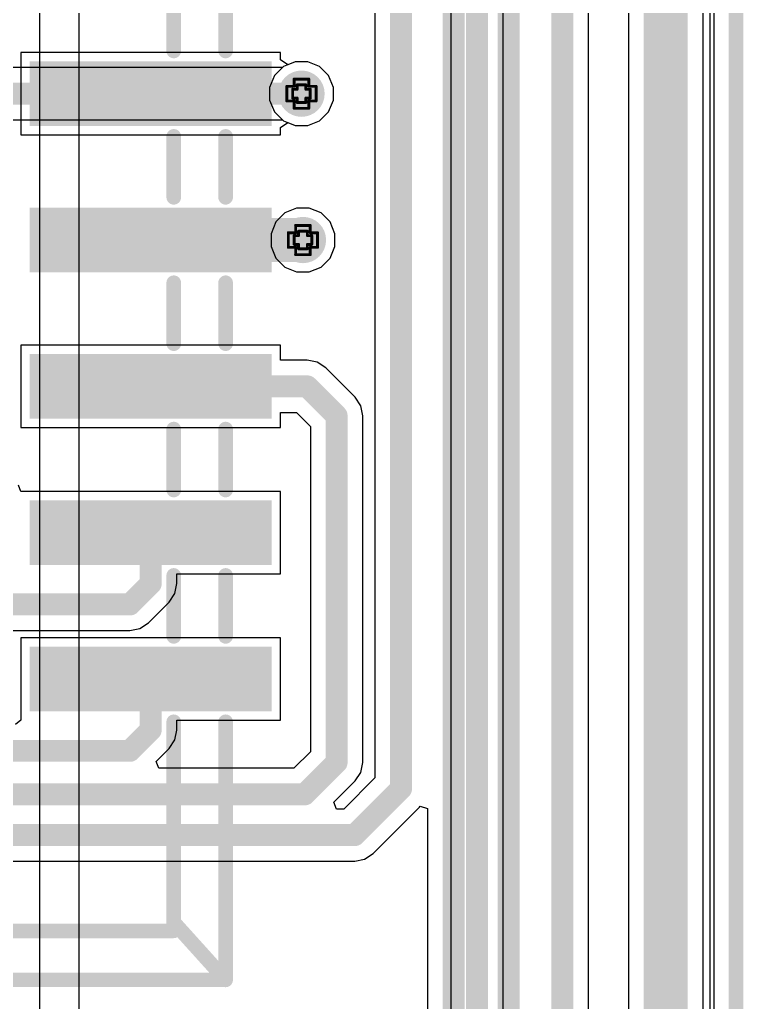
# Model space of a CAD drawing. Header units: inches. Extents: x -7 to 5163, y -3 to 5149.
# Drawn here: x 184.57 to 197.13, y 20.55 to 37.61 of the extents above; entities that cross this region are included whole.
import ezdxf

# ---------------------------------------------------------------- set-up
doc = ezdxf.new("R2010")
doc.units = ezdxf.units.IN
for name, color, linetype in [('Board Outline', 216, 'Continuous'), ('Bottom Layer', 5, 'Continuous'), ('Bottom Solder', 6, 'Continuous'), ('Drill Drawing', 1, 'Continuous'), ('GND', 76, 'Continuous'), ('PWR', 16, 'Continuous'), ('Top Layer', 1, 'Continuous'), ('Top Overlay', 2, 'Continuous'), ('Top Paste', 8, 'Continuous'), ('Top Solder', 216, 'Continuous'), ('Via Holes', 16, 'Continuous')]:
    doc.layers.add(name, color=color, linetype=linetype)

# ---------------------------------------------------------------- blocks, each defined once
blk = doc.blocks.new('BH_00181_60')
at = {"layer": 'Top Layer'}
for points in [[(13.46, 5.25), (14.48, 5.25), (14.48, 1.15), (13.46, 1.15)], [(16, 5.25), (17.02, 5.25), (17.02, 1.15), (16, 1.15)], [(18.54, 5.25), (19.56, 5.25), (19.56, 1.15), (18.54, 1.15)], [(21.08, 5.25), (22.1, 5.25), (22.1, 1.15), (21.08, 1.15)], [(23.62, 5.25), (24.64, 5.25), (24.64, 1.15), (23.62, 1.15)]]:
    blk.add_hatch(color=1, dxfattribs=at).paths.add_polyline_path(points)
at = {"layer": 'Top Paste'}
for points in [[(13.46, 5.25), (14.48, 5.25), (14.48, 1.15), (13.46, 1.15)], [(16, 5.25), (17.02, 5.25), (17.02, 1.15), (16, 1.15)], [(18.54, 5.25), (19.56, 5.25), (19.56, 1.15), (18.54, 1.15)], [(21.08, 5.25), (22.1, 5.25), (22.1, 1.15), (21.08, 1.15)], [(23.62, 5.25), (24.64, 5.25), (24.64, 1.15), (23.62, 1.15)]]:
    blk.add_hatch(color=8, dxfattribs=at).paths.add_polyline_path(points)
at = {"layer": 'Top Solder'}
for points in [[(13.41, 5.3), (14.53, 5.3), (14.53, 1.1), (13.41, 1.1)], [(15.95, 5.3), (17.07, 5.3), (17.07, 1.1), (15.95, 1.1)], [(18.49, 5.3), (19.61, 5.3), (19.61, 1.1), (18.49, 1.1)], [(21.03, 5.3), (22.15, 5.3), (22.15, 1.1), (21.03, 1.1)], [(23.57, 5.3), (24.69, 5.3), (24.69, 1.1), (23.57, 1.1)]]:
    blk.add_hatch(color=216, dxfattribs=at).paths.add_polyline_path(points)
at = {"layer": 'Top Overlay'}
for points in [[(13.229, 4.5, 0.254, 0.254, 0), (12.171, 4.5, 0.254, 0.254, 0)], [(15.769, 4.5, 0.254, 0.254, 0), (14.711, 4.5, 0.254, 0.254, 0)], [(18.309, 4.5, 0.254, 0.254, 0), (17.251, 4.5, 0.254, 0.254, 0)], [(20.849, 4.5, 0.254, 0.254, 0), (19.791, 4.5, 0.254, 0.254, 0)], [(23.389, 4.5, 0.254, 0.254, 0), (22.331, 4.5, 0.254, 0.254, 0)], [(29.35, 4.5, 0.254, 0.254, 0), (24.871, 4.5, 0.254, 0.254, 0)], [(28.352, 3.6, 0.254, 0.254, 0), (29.35, 4.5, 0.254, 0.254, 0)], [(29.35, -4.5, 0.254, 0.254, 0), (29.35, 4.5, 0.254, 0.254, 0)], [(13.229, 3.6, 0.254, 0.254, 0), (12.171, 3.6, 0.254, 0.254, 0)], [(15.769, 3.6, 0.254, 0.254, 0), (14.711, 3.6, 0.254, 0.254, 0)], [(18.309, 3.6, 0.254, 0.254, 0), (17.251, 3.6, 0.254, 0.254, 0)], [(20.849, 3.6, 0.254, 0.254, 0), (19.791, 3.6, 0.254, 0.254, 0)], [(23.389, 3.6, 0.254, 0.254, 0), (22.331, 3.6, 0.254, 0.254, 0)], [(28.5, 3.6, 0.254, 0.254, 0), (24.871, 3.6, 0.254, 0.254, 0)], [(28.5, -3.6, 0.254, 0.254, 0), (28.5, 3.6, 0.254, 0.254, 0)]]:
    blk.add_lwpolyline(points, format="xyseb", dxfattribs=at)
for points in [[(13.165, 4.5, 0.127, 0.127, 1), (13.292, 4.5, 0.127, 0.127, 1)], [(14.648, 4.5, 0.127, 0.127, 1), (14.775, 4.5, 0.127, 0.127, 1)], [(15.705, 4.5, 0.127, 0.127, 1), (15.832, 4.5, 0.127, 0.127, 1)], [(17.188, 4.5, 0.127, 0.127, 1), (17.315, 4.5, 0.127, 0.127, 1)], [(18.245, 4.5, 0.127, 0.127, 1), (18.372, 4.5, 0.127, 0.127, 1)], [(19.728, 4.5, 0.127, 0.127, 1), (19.855, 4.5, 0.127, 0.127, 1)], [(20.785, 4.5, 0.127, 0.127, 1), (20.912, 4.5, 0.127, 0.127, 1)], [(22.268, 4.5, 0.127, 0.127, 1), (22.395, 4.5, 0.127, 0.127, 1)], [(23.325, 4.5, 0.127, 0.127, 1), (23.452, 4.5, 0.127, 0.127, 1)], [(24.808, 4.5, 0.127, 0.127, 1), (24.935, 4.5, 0.127, 0.127, 1)], [(29.287, 4.5, 0.127, 0.127, 1), (29.414, 4.5, 0.127, 0.127, 1)], [(29.287, 4.5, 0.127, 0.127, 1), (29.414, 4.5, 0.127, 0.127, 1)], [(29.287, 4.5, 0.127, 0.127, 1), (29.414, 4.5, 0.127, 0.127, 1)], [(13.165, 3.6, 0.127, 0.127, 1), (13.292, 3.6, 0.127, 0.127, 1)], [(14.648, 3.6, 0.127, 0.127, 1), (14.775, 3.6, 0.127, 0.127, 1)], [(15.705, 3.6, 0.127, 0.127, 1), (15.832, 3.6, 0.127, 0.127, 1)], [(17.188, 3.6, 0.127, 0.127, 1), (17.315, 3.6, 0.127, 0.127, 1)], [(18.245, 3.6, 0.127, 0.127, 1), (18.372, 3.6, 0.127, 0.127, 1)], [(19.728, 3.6, 0.127, 0.127, 1), (19.855, 3.6, 0.127, 0.127, 1)], [(20.785, 3.6, 0.127, 0.127, 1), (20.912, 3.6, 0.127, 0.127, 1)], [(22.268, 3.6, 0.127, 0.127, 1), (22.395, 3.6, 0.127, 0.127, 1)], [(23.325, 3.6, 0.127, 0.127, 1), (23.452, 3.6, 0.127, 0.127, 1)], [(24.808, 3.6, 0.127, 0.127, 1), (24.935, 3.6, 0.127, 0.127, 1)], [(28.289, 3.6, 0.127, 0.127, 1), (28.416, 3.6, 0.127, 0.127, 1)], [(28.436, 3.6, 0.127, 0.127, 1), (28.563, 3.6, 0.127, 0.127, 1)], [(28.436, 3.6, 0.127, 0.127, 1), (28.563, 3.6, 0.127, 0.127, 1)]]:
    blk.add_lwpolyline(points, format="xyseb", close=True, dxfattribs=at)

msp = doc.modelspace()

# ---------------------------------------------------------------- hatches: boundary and pattern name
at = {"layer": 'Bottom Layer'}
h = msp.add_hatch(color=5, dxfattribs=at)
edge = h.paths.add_edge_path()
edge.add_arc((189.459, 36.322), 0.3, 0, 360)
h = msp.add_hatch(color=5, dxfattribs=at)
edge = h.paths.add_edge_path()
edge.add_arc((189.484, 33.782), 0.3, 0, 360)
at = {"layer": 'Bottom Solder'}
h = msp.add_hatch(color=6, dxfattribs=at)
edge = h.paths.add_edge_path()
edge.add_arc((189.459, 36.322), 0.402, 0, 360)
h = msp.add_hatch(color=6, dxfattribs=at)
edge = h.paths.add_edge_path()
edge.add_arc((189.484, 33.782), 0.402, 0, 360)
at = {"layer": 'GND'}
h = msp.add_hatch(color=76, dxfattribs=at)
edge = h.paths.add_edge_path()
edge.add_arc((189.459, 36.322), 0.3, 0, 360)
h = msp.add_hatch(color=76, dxfattribs=at)
edge = h.paths.add_edge_path()
edge.add_arc((189.484, 33.782), 0.3, 0, 360)
at = {"layer": 'PWR'}
h = msp.add_hatch(color=16, dxfattribs=at)
edge = h.paths.add_edge_path()
edge.add_arc((189.459, 36.322), 0.3, 0, 360)
h = msp.add_hatch(color=16, dxfattribs=at)
edge = h.paths.add_edge_path()
edge.add_arc((189.484, 33.782), 0.3, 0, 360)
at = {"layer": 'Top Layer'}
h = msp.add_hatch(color=1, dxfattribs=at)
edge = h.paths.add_edge_path()
edge.add_arc((189.459, 36.322), 0.3, 0, 360)
h = msp.add_hatch(color=1, dxfattribs=at)
edge = h.paths.add_edge_path()
edge.add_arc((189.484, 33.782), 0.3, 0, 360)
at = {"layer": 'Top Solder'}
h = msp.add_hatch(color=216, dxfattribs=at)
edge = h.paths.add_edge_path()
edge.add_arc((189.459, 36.322), 0.402, 0, 360)
h = msp.add_hatch(color=216, dxfattribs=at)
edge = h.paths.add_edge_path()
edge.add_arc((189.484, 33.782), 0.402, 0, 360)
at = {"layer": 'Via Holes'}
h = msp.add_hatch(color=7, dxfattribs=at)
edge = h.paths.add_edge_path()
edge.add_arc((189.459, 36.322), 0.15, 0, 360)
h = msp.add_hatch(color=7, dxfattribs=at)
edge = h.paths.add_edge_path()
edge.add_arc((189.484, 33.782), 0.15, 0, 360)

# ---------------------------------------------------------------- linework, layer by layer
at = {"layer": 'Board Outline'}
msp.add_lwpolyline([(197, 1.629, 0.254, 0.254, 0), (197, 152.622, 0.254, 0.254, 0)], format="xyseb", dxfattribs=at)
at = {"layer": 'Bottom Layer'}
for p, q in [((196.612, 152.622), (196.612, 1.629)), ((192.96, 19.66), (192.96, 65.875)), ((192.053, 65.687), (192.053, 19.847)), ((189.348, 36.876), (189.145, 36.792)), ((189.569, 36.876), (189.348, 36.876)), ((189.772, 36.792), (189.569, 36.876)), ((189.128, 36.775), (176.276, 36.775)), ((189.145, 36.792), (189.128, 36.775)), ((189.928, 36.636), (189.772, 36.792)), ((190.013, 36.432), (189.928, 36.636)), ((190.013, 36.212), (190.013, 36.432)), ((189.928, 36.008), (190.013, 36.212)), ((189.772, 35.852), (189.928, 36.008)), ((176.464, 35.869), (189.128, 35.869)), ((189.128, 35.869), (189.145, 35.852)), ((189.145, 35.852), (189.348, 35.768)), ((189.569, 35.768), (189.772, 35.852)), ((189.348, 35.768), (189.569, 35.768))]:
    msp.add_line(p, q, dxfattribs=at)
for points in [[(192.507, 19.66, 0.381, 0.381, 0), (192.507, 65.875, 0.381, 0.381, 0)], [(176.276, 36.322, 0.381, 0.381, 0), (189.459, 36.322, 0.381, 0.381, 0)]]:
    msp.add_lwpolyline(points, format="xyseb", dxfattribs=at)
msp.add_lwpolyline([(189.363, 36.322, 0.191, 0.191, 1), (189.554, 36.322, 0.191, 0.191, 1)], format="xyseb", close=True, dxfattribs=at)
at = {"layer": 'Drill Drawing'}
for points in [[(189.332, 36.449, 0.0508, 0.0508, 0), (189.332, 36.576, 0.0508, 0.0508, 0)], [(189.332, 36.576, 0.0508, 0.0508, 0), (189.586, 36.576, 0.0508, 0.0508, 0)], [(189.382, 36.398, 0.0508, 0.0508, 0), (189.382, 36.474, 0.0508, 0.0508, 0)], [(189.382, 36.474, 0.0508, 0.0508, 0), (189.535, 36.474, 0.0508, 0.0508, 0)], [(189.535, 36.398, 0.0508, 0.0508, 0), (189.535, 36.474, 0.0508, 0.0508, 0)], [(189.586, 36.449, 0.0508, 0.0508, 0), (189.586, 36.576, 0.0508, 0.0508, 0)], [(189.205, 36.195, 0.0508, 0.0508, 0), (189.205, 36.449, 0.0508, 0.0508, 0)], [(189.205, 36.449, 0.0508, 0.0508, 0), (189.332, 36.449, 0.0508, 0.0508, 0)], [(189.306, 36.246, 0.0508, 0.0508, 0), (189.306, 36.398, 0.0508, 0.0508, 0)], [(189.306, 36.398, 0.0508, 0.0508, 0), (189.382, 36.398, 0.0508, 0.0508, 0)], [(189.535, 36.398, 0.0508, 0.0508, 0), (189.611, 36.398, 0.0508, 0.0508, 0)], [(189.586, 36.449, 0.0508, 0.0508, 0), (189.713, 36.449, 0.0508, 0.0508, 0)], [(189.611, 36.246, 0.0508, 0.0508, 0), (189.611, 36.398, 0.0508, 0.0508, 0)], [(189.713, 36.195, 0.0508, 0.0508, 0), (189.713, 36.449, 0.0508, 0.0508, 0)], [(189.205, 36.195, 0.0508, 0.0508, 0), (189.332, 36.195, 0.0508, 0.0508, 0)], [(189.306, 36.246, 0.0508, 0.0508, 0), (189.382, 36.246, 0.0508, 0.0508, 0)], [(189.332, 36.068, 0.0508, 0.0508, 0), (189.332, 36.195, 0.0508, 0.0508, 0)], [(189.382, 36.17, 0.0508, 0.0508, 0), (189.382, 36.246, 0.0508, 0.0508, 0)], [(189.382, 36.17, 0.0508, 0.0508, 0), (189.535, 36.17, 0.0508, 0.0508, 0)], [(189.535, 36.246, 0.0508, 0.0508, 0), (189.611, 36.246, 0.0508, 0.0508, 0)], [(189.535, 36.17, 0.0508, 0.0508, 0), (189.535, 36.246, 0.0508, 0.0508, 0)], [(189.586, 36.195, 0.0508, 0.0508, 0), (189.713, 36.195, 0.0508, 0.0508, 0)], [(189.586, 36.068, 0.0508, 0.0508, 0), (189.586, 36.195, 0.0508, 0.0508, 0)], [(189.332, 36.068, 0.0508, 0.0508, 0), (189.586, 36.068, 0.0508, 0.0508, 0)], [(189.357, 33.909, 0.0508, 0.0508, 0), (189.357, 34.036, 0.0508, 0.0508, 0)], [(189.357, 34.036, 0.0508, 0.0508, 0), (189.611, 34.036, 0.0508, 0.0508, 0)], [(189.408, 33.858, 0.0508, 0.0508, 0), (189.408, 33.934, 0.0508, 0.0508, 0)], [(189.408, 33.934, 0.0508, 0.0508, 0), (189.56, 33.934, 0.0508, 0.0508, 0)], [(189.56, 33.858, 0.0508, 0.0508, 0), (189.56, 33.934, 0.0508, 0.0508, 0)], [(189.611, 33.909, 0.0508, 0.0508, 0), (189.611, 34.036, 0.0508, 0.0508, 0)], [(189.23, 33.655, 0.0508, 0.0508, 0), (189.23, 33.909, 0.0508, 0.0508, 0)], [(189.23, 33.909, 0.0508, 0.0508, 0), (189.357, 33.909, 0.0508, 0.0508, 0)], [(189.332, 33.706, 0.0508, 0.0508, 0), (189.332, 33.858, 0.0508, 0.0508, 0)], [(189.332, 33.858, 0.0508, 0.0508, 0), (189.408, 33.858, 0.0508, 0.0508, 0)], [(189.56, 33.858, 0.0508, 0.0508, 0), (189.636, 33.858, 0.0508, 0.0508, 0)], [(189.611, 33.909, 0.0508, 0.0508, 0), (189.738, 33.909, 0.0508, 0.0508, 0)], [(189.636, 33.706, 0.0508, 0.0508, 0), (189.636, 33.858, 0.0508, 0.0508, 0)], [(189.738, 33.655, 0.0508, 0.0508, 0), (189.738, 33.909, 0.0508, 0.0508, 0)], [(189.23, 33.655, 0.0508, 0.0508, 0), (189.357, 33.655, 0.0508, 0.0508, 0)], [(189.332, 33.706, 0.0508, 0.0508, 0), (189.408, 33.706, 0.0508, 0.0508, 0)], [(189.357, 33.528, 0.0508, 0.0508, 0), (189.357, 33.655, 0.0508, 0.0508, 0)], [(189.408, 33.63, 0.0508, 0.0508, 0), (189.408, 33.706, 0.0508, 0.0508, 0)], [(189.408, 33.63, 0.0508, 0.0508, 0), (189.56, 33.63, 0.0508, 0.0508, 0)], [(189.56, 33.706, 0.0508, 0.0508, 0), (189.636, 33.706, 0.0508, 0.0508, 0)], [(189.56, 33.63, 0.0508, 0.0508, 0), (189.56, 33.706, 0.0508, 0.0508, 0)], [(189.611, 33.655, 0.0508, 0.0508, 0), (189.738, 33.655, 0.0508, 0.0508, 0)], [(189.611, 33.528, 0.0508, 0.0508, 0), (189.611, 33.655, 0.0508, 0.0508, 0)], [(189.357, 33.528, 0.0508, 0.0508, 0), (189.611, 33.528, 0.0508, 0.0508, 0)]]:
    msp.add_lwpolyline(points, format="xyseb", dxfattribs=at)
for points in [[(189.319, 36.576, 0.0254, 0.0254, 1), (189.344, 36.576, 0.0254, 0.0254, 1)], [(189.319, 36.576, 0.0254, 0.0254, 1), (189.344, 36.576, 0.0254, 0.0254, 1)], [(189.37, 36.474, 0.0254, 0.0254, 1), (189.395, 36.474, 0.0254, 0.0254, 1)], [(189.37, 36.474, 0.0254, 0.0254, 1), (189.395, 36.474, 0.0254, 0.0254, 1)], [(189.522, 36.474, 0.0254, 0.0254, 1), (189.548, 36.474, 0.0254, 0.0254, 1)], [(189.522, 36.474, 0.0254, 0.0254, 1), (189.548, 36.474, 0.0254, 0.0254, 1)], [(189.573, 36.576, 0.0254, 0.0254, 1), (189.598, 36.576, 0.0254, 0.0254, 1)], [(189.573, 36.576, 0.0254, 0.0254, 1), (189.598, 36.576, 0.0254, 0.0254, 1)], [(189.192, 36.449, 0.0254, 0.0254, 1), (189.217, 36.449, 0.0254, 0.0254, 1)], [(189.192, 36.449, 0.0254, 0.0254, 1), (189.217, 36.449, 0.0254, 0.0254, 1)], [(189.293, 36.398, 0.0254, 0.0254, 1), (189.319, 36.398, 0.0254, 0.0254, 1)], [(189.293, 36.398, 0.0254, 0.0254, 1), (189.319, 36.398, 0.0254, 0.0254, 1)], [(189.319, 36.449, 0.0254, 0.0254, 1), (189.344, 36.449, 0.0254, 0.0254, 1)], [(189.319, 36.449, 0.0254, 0.0254, 1), (189.344, 36.449, 0.0254, 0.0254, 1)], [(189.37, 36.398, 0.0254, 0.0254, 1), (189.395, 36.398, 0.0254, 0.0254, 1)], [(189.37, 36.398, 0.0254, 0.0254, 1), (189.395, 36.398, 0.0254, 0.0254, 1)], [(189.522, 36.398, 0.0254, 0.0254, 1), (189.548, 36.398, 0.0254, 0.0254, 1)], [(189.522, 36.398, 0.0254, 0.0254, 1), (189.548, 36.398, 0.0254, 0.0254, 1)], [(189.573, 36.449, 0.0254, 0.0254, 1), (189.598, 36.449, 0.0254, 0.0254, 1)], [(189.573, 36.449, 0.0254, 0.0254, 1), (189.598, 36.449, 0.0254, 0.0254, 1)], [(189.598, 36.398, 0.0254, 0.0254, 1), (189.624, 36.398, 0.0254, 0.0254, 1)], [(189.598, 36.398, 0.0254, 0.0254, 1), (189.624, 36.398, 0.0254, 0.0254, 1)], [(189.7, 36.449, 0.0254, 0.0254, 1), (189.725, 36.449, 0.0254, 0.0254, 1)], [(189.7, 36.449, 0.0254, 0.0254, 1), (189.725, 36.449, 0.0254, 0.0254, 1)], [(189.192, 36.195, 0.0254, 0.0254, 1), (189.217, 36.195, 0.0254, 0.0254, 1)], [(189.192, 36.195, 0.0254, 0.0254, 1), (189.217, 36.195, 0.0254, 0.0254, 1)], [(189.293, 36.246, 0.0254, 0.0254, 1), (189.319, 36.246, 0.0254, 0.0254, 1)], [(189.293, 36.246, 0.0254, 0.0254, 1), (189.319, 36.246, 0.0254, 0.0254, 1)], [(189.319, 36.195, 0.0254, 0.0254, 1), (189.344, 36.195, 0.0254, 0.0254, 1)], [(189.319, 36.195, 0.0254, 0.0254, 1), (189.344, 36.195, 0.0254, 0.0254, 1)], [(189.37, 36.246, 0.0254, 0.0254, 1), (189.395, 36.246, 0.0254, 0.0254, 1)], [(189.37, 36.246, 0.0254, 0.0254, 1), (189.395, 36.246, 0.0254, 0.0254, 1)], [(189.37, 36.17, 0.0254, 0.0254, 1), (189.395, 36.17, 0.0254, 0.0254, 1)], [(189.37, 36.17, 0.0254, 0.0254, 1), (189.395, 36.17, 0.0254, 0.0254, 1)], [(189.522, 36.246, 0.0254, 0.0254, 1), (189.548, 36.246, 0.0254, 0.0254, 1)], [(189.522, 36.246, 0.0254, 0.0254, 1), (189.548, 36.246, 0.0254, 0.0254, 1)], [(189.522, 36.17, 0.0254, 0.0254, 1), (189.548, 36.17, 0.0254, 0.0254, 1)], [(189.522, 36.17, 0.0254, 0.0254, 1), (189.548, 36.17, 0.0254, 0.0254, 1)], [(189.573, 36.195, 0.0254, 0.0254, 1), (189.598, 36.195, 0.0254, 0.0254, 1)], [(189.573, 36.195, 0.0254, 0.0254, 1), (189.598, 36.195, 0.0254, 0.0254, 1)], [(189.598, 36.246, 0.0254, 0.0254, 1), (189.624, 36.246, 0.0254, 0.0254, 1)], [(189.598, 36.246, 0.0254, 0.0254, 1), (189.624, 36.246, 0.0254, 0.0254, 1)], [(189.7, 36.195, 0.0254, 0.0254, 1), (189.725, 36.195, 0.0254, 0.0254, 1)], [(189.7, 36.195, 0.0254, 0.0254, 1), (189.725, 36.195, 0.0254, 0.0254, 1)], [(189.319, 36.068, 0.0254, 0.0254, 1), (189.344, 36.068, 0.0254, 0.0254, 1)], [(189.319, 36.068, 0.0254, 0.0254, 1), (189.344, 36.068, 0.0254, 0.0254, 1)], [(189.573, 36.068, 0.0254, 0.0254, 1), (189.598, 36.068, 0.0254, 0.0254, 1)], [(189.573, 36.068, 0.0254, 0.0254, 1), (189.598, 36.068, 0.0254, 0.0254, 1)], [(189.344, 34.036, 0.0254, 0.0254, 1), (189.37, 34.036, 0.0254, 0.0254, 1)], [(189.344, 34.036, 0.0254, 0.0254, 1), (189.37, 34.036, 0.0254, 0.0254, 1)], [(189.395, 33.934, 0.0254, 0.0254, 1), (189.421, 33.934, 0.0254, 0.0254, 1)], [(189.395, 33.934, 0.0254, 0.0254, 1), (189.421, 33.934, 0.0254, 0.0254, 1)], [(189.548, 33.934, 0.0254, 0.0254, 1), (189.573, 33.934, 0.0254, 0.0254, 1)], [(189.548, 33.934, 0.0254, 0.0254, 1), (189.573, 33.934, 0.0254, 0.0254, 1)], [(189.598, 34.036, 0.0254, 0.0254, 1), (189.624, 34.036, 0.0254, 0.0254, 1)], [(189.598, 34.036, 0.0254, 0.0254, 1), (189.624, 34.036, 0.0254, 0.0254, 1)], [(189.217, 33.909, 0.0254, 0.0254, 1), (189.243, 33.909, 0.0254, 0.0254, 1)], [(189.217, 33.909, 0.0254, 0.0254, 1), (189.243, 33.909, 0.0254, 0.0254, 1)], [(189.319, 33.858, 0.0254, 0.0254, 1), (189.344, 33.858, 0.0254, 0.0254, 1)], [(189.319, 33.858, 0.0254, 0.0254, 1), (189.344, 33.858, 0.0254, 0.0254, 1)], [(189.344, 33.909, 0.0254, 0.0254, 1), (189.37, 33.909, 0.0254, 0.0254, 1)], [(189.344, 33.909, 0.0254, 0.0254, 1), (189.37, 33.909, 0.0254, 0.0254, 1)], [(189.395, 33.858, 0.0254, 0.0254, 1), (189.421, 33.858, 0.0254, 0.0254, 1)], [(189.395, 33.858, 0.0254, 0.0254, 1), (189.421, 33.858, 0.0254, 0.0254, 1)], [(189.548, 33.858, 0.0254, 0.0254, 1), (189.573, 33.858, 0.0254, 0.0254, 1)], [(189.548, 33.858, 0.0254, 0.0254, 1), (189.573, 33.858, 0.0254, 0.0254, 1)], [(189.598, 33.909, 0.0254, 0.0254, 1), (189.624, 33.909, 0.0254, 0.0254, 1)], [(189.598, 33.909, 0.0254, 0.0254, 1), (189.624, 33.909, 0.0254, 0.0254, 1)], [(189.624, 33.858, 0.0254, 0.0254, 1), (189.649, 33.858, 0.0254, 0.0254, 1)], [(189.624, 33.858, 0.0254, 0.0254, 1), (189.649, 33.858, 0.0254, 0.0254, 1)], [(189.725, 33.909, 0.0254, 0.0254, 1), (189.751, 33.909, 0.0254, 0.0254, 1)], [(189.725, 33.909, 0.0254, 0.0254, 1), (189.751, 33.909, 0.0254, 0.0254, 1)], [(189.217, 33.655, 0.0254, 0.0254, 1), (189.243, 33.655, 0.0254, 0.0254, 1)], [(189.217, 33.655, 0.0254, 0.0254, 1), (189.243, 33.655, 0.0254, 0.0254, 1)], [(189.319, 33.706, 0.0254, 0.0254, 1), (189.344, 33.706, 0.0254, 0.0254, 1)], [(189.319, 33.706, 0.0254, 0.0254, 1), (189.344, 33.706, 0.0254, 0.0254, 1)], [(189.344, 33.655, 0.0254, 0.0254, 1), (189.37, 33.655, 0.0254, 0.0254, 1)], [(189.344, 33.655, 0.0254, 0.0254, 1), (189.37, 33.655, 0.0254, 0.0254, 1)], [(189.395, 33.706, 0.0254, 0.0254, 1), (189.421, 33.706, 0.0254, 0.0254, 1)], [(189.395, 33.706, 0.0254, 0.0254, 1), (189.421, 33.706, 0.0254, 0.0254, 1)], [(189.395, 33.63, 0.0254, 0.0254, 1), (189.421, 33.63, 0.0254, 0.0254, 1)], [(189.395, 33.63, 0.0254, 0.0254, 1), (189.421, 33.63, 0.0254, 0.0254, 1)], [(189.548, 33.706, 0.0254, 0.0254, 1), (189.573, 33.706, 0.0254, 0.0254, 1)], [(189.548, 33.706, 0.0254, 0.0254, 1), (189.573, 33.706, 0.0254, 0.0254, 1)], [(189.548, 33.63, 0.0254, 0.0254, 1), (189.573, 33.63, 0.0254, 0.0254, 1)], [(189.548, 33.63, 0.0254, 0.0254, 1), (189.573, 33.63, 0.0254, 0.0254, 1)], [(189.598, 33.655, 0.0254, 0.0254, 1), (189.624, 33.655, 0.0254, 0.0254, 1)], [(189.598, 33.655, 0.0254, 0.0254, 1), (189.624, 33.655, 0.0254, 0.0254, 1)], [(189.624, 33.706, 0.0254, 0.0254, 1), (189.649, 33.706, 0.0254, 0.0254, 1)], [(189.624, 33.706, 0.0254, 0.0254, 1), (189.649, 33.706, 0.0254, 0.0254, 1)], [(189.725, 33.655, 0.0254, 0.0254, 1), (189.751, 33.655, 0.0254, 0.0254, 1)], [(189.725, 33.655, 0.0254, 0.0254, 1), (189.751, 33.655, 0.0254, 0.0254, 1)], [(189.344, 33.528, 0.0254, 0.0254, 1), (189.37, 33.528, 0.0254, 0.0254, 1)], [(189.344, 33.528, 0.0254, 0.0254, 1), (189.37, 33.528, 0.0254, 0.0254, 1)], [(189.598, 33.528, 0.0254, 0.0254, 1), (189.624, 33.528, 0.0254, 0.0254, 1)], [(189.598, 33.528, 0.0254, 0.0254, 1), (189.624, 33.528, 0.0254, 0.0254, 1)]]:
    msp.add_lwpolyline(points, format="xyseb", close=True, dxfattribs=at)
at = {"layer": 'GND'}
for p, q in [((196.612, 152.622), (196.612, 1.629)), ((189.348, 36.876), (189.145, 36.792)), ((189.569, 36.876), (189.348, 36.876)), ((189.772, 36.792), (189.569, 36.876)), ((189.145, 36.792), (188.989, 36.636)), ((189.928, 36.636), (189.772, 36.792)), ((188.989, 36.636), (188.905, 36.432)), ((190.013, 36.432), (189.928, 36.636)), ((188.905, 36.432), (188.905, 36.212)), ((190.013, 36.212), (190.013, 36.432)), ((188.905, 36.212), (188.989, 36.008)), ((189.928, 36.008), (190.013, 36.212)), ((188.989, 36.008), (189.145, 35.852)), ((189.772, 35.852), (189.928, 36.008)), ((189.145, 35.852), (189.348, 35.768)), ((189.569, 35.768), (189.772, 35.852)), ((189.348, 35.768), (189.569, 35.768))]:
    msp.add_line(p, q, dxfattribs=at)
at = {"layer": 'PWR'}
for p, q in [((196.545, 140.627), (196.545, 1.769)), ((185.598, 1.916), (185.598, 78.207)), ((184.912, 77.622), (184.912, -2.937)), ((189.348, 36.876), (189.145, 36.792)), ((189.569, 36.876), (189.348, 36.876)), ((189.772, 36.792), (189.569, 36.876)), ((189.145, 36.792), (188.989, 36.636)), ((189.928, 36.636), (189.772, 36.792)), ((188.989, 36.636), (188.905, 36.432)), ((190.013, 36.432), (189.928, 36.636)), ((188.905, 36.432), (188.905, 36.212)), ((190.013, 36.212), (190.013, 36.432)), ((188.905, 36.212), (188.989, 36.008)), ((189.928, 36.008), (190.013, 36.212)), ((188.989, 36.008), (189.145, 35.852)), ((189.772, 35.852), (189.928, 36.008)), ((189.145, 35.852), (189.348, 35.768)), ((189.569, 35.768), (189.772, 35.852)), ((189.348, 35.768), (189.569, 35.768)), ((189.374, 34.336), (189.17, 34.252)), ((189.594, 34.336), (189.374, 34.336)), ((189.798, 34.252), (189.594, 34.336)), ((189.17, 34.252), (189.014, 34.096)), ((189.954, 34.096), (189.798, 34.252)), ((189.014, 34.096), (188.93, 33.892)), ((190.038, 33.892), (189.954, 34.096)), ((188.93, 33.892), (188.93, 33.672)), ((190.038, 33.672), (190.038, 33.892)), ((188.93, 33.672), (189.014, 33.468)), ((189.954, 33.468), (190.038, 33.672)), ((189.014, 33.468), (189.17, 33.312)), ((189.798, 33.312), (189.954, 33.468)), ((189.17, 33.312), (189.374, 33.228)), ((189.594, 33.228), (189.798, 33.312)), ((189.374, 33.228), (189.594, 33.228))]:
    msp.add_line(p, q, dxfattribs=at)
at = {"layer": 'Top Layer'}
for p, q in [((196.612, 143.706), (196.612, 1.629)), ((196.428, 10.436), (196.428, 128.836)), ((195.133, 128.568), (195.133, 10.705)), ((194.437, 12.778), (194.437, 49.24)), ((190.733, 43.154), (190.733, 24.446)), ((189.095, 37.035), (184.589, 37.035)), ((184.589, 37.035), (184.589, 35.609)), ((189.095, 36.908), (189.095, 37.035)), ((189.222, 36.824), (189.095, 36.908)), ((189.348, 36.876), (189.222, 36.824)), ((189.569, 36.876), (189.348, 36.876)), ((189.772, 36.792), (189.569, 36.876)), ((189.928, 36.636), (189.772, 36.792)), ((190.013, 36.432), (189.928, 36.636)), ((190.013, 36.212), (190.013, 36.432)), ((189.928, 36.008), (190.013, 36.212)), ((189.772, 35.852), (189.928, 36.008)), ((189.095, 35.736), (189.222, 35.82)), ((189.222, 35.82), (189.348, 35.768)), ((189.569, 35.768), (189.772, 35.852)), ((189.095, 35.609), (189.095, 35.736)), ((189.348, 35.768), (189.569, 35.768)), ((184.589, 35.609), (189.095, 35.609)), ((189.095, 31.955), (184.589, 31.955)), ((184.589, 31.955), (184.589, 30.529)), ((189.095, 31.695), (189.095, 31.955)), ((189.558, 31.695), (189.095, 31.695)), ((189.732, 31.661), (189.558, 31.695)), ((189.879, 31.562), (189.732, 31.661)), ((190.389, 31.052), (189.879, 31.562)), ((190.487, 30.905), (190.389, 31.052)), ((190.521, 30.732), (190.487, 30.905)), ((189.095, 30.529), (189.095, 30.789)), ((189.095, 30.789), (189.37, 30.789)), ((189.37, 30.789), (189.615, 30.544)), ((190.521, 24.714), (190.521, 30.732)), ((190.521, 30.732), (190.521, 30.732)), ((184.589, 30.529), (189.095, 30.529)), ((189.615, 30.544), (189.615, 24.902)), ((184.589, 29.415), (184.546, 29.525)), ((184.673, 29.415), (184.589, 29.415)), ((189.095, 29.415), (184.673, 29.415)), ((189.095, 27.989), (189.095, 29.415)), ((187.295, 27.818), (187.295, 27.989)), ((187.295, 27.989), (189.095, 27.989)), ((187.261, 27.645), (187.295, 27.818)), ((187.295, 27.818), (187.295, 27.818)), ((187.162, 27.497), (187.261, 27.645)), ((186.802, 27.137), (187.162, 27.497)), ((187.162, 27.497), (187.162, 27.497)), ((186.655, 27.039), (186.802, 27.137)), ((176.04, 27.004), (186.481, 27.004)), ((186.481, 27.004), (186.655, 27.039)), ((189.095, 26.875), (184.589, 26.875)), ((184.589, 26.875), (184.589, 25.449)), ((189.095, 25.449), (189.095, 26.875)), ((184.589, 25.449), (184.494, 25.371)), ((187.295, 25.278), (187.295, 25.449)), ((187.295, 25.449), (189.095, 25.449)), ((187.261, 25.105), (187.295, 25.278)), ((187.295, 25.278), (187.295, 25.278)), ((187.162, 24.957), (187.261, 25.105)), ((186.937, 24.732), (187.162, 24.957)), ((187.162, 24.957), (187.162, 24.957)), ((189.615, 24.902), (189.327, 24.614)), ((186.985, 24.614), (186.937, 24.732)), ((189.327, 24.614), (186.985, 24.614)), ((190.487, 24.541), (190.521, 24.714)), ((190.521, 24.714), (190.521, 24.714)), ((190.02, 24.025), (190.389, 24.394)), ((190.733, 24.446), (190.194, 23.907)), ((190.389, 24.394), (190.487, 24.541)), ((190.389, 24.394), (190.389, 24.394)), ((190.068, 23.907), (190.02, 24.025)), ((190.194, 23.907), (190.068, 23.907)), ((190.702, 23.134), (191.507, 23.938)), ((191.507, 23.938), (191.518, 23.955)), ((191.507, 23.938), (191.507, 23.938)), ((191.518, 23.955), (191.645, 23.917)), ((191.645, 23.917), (191.645, 14.553)), ((190.382, 23.001), (190.555, 23.035)), ((190.555, 23.035), (190.702, 23.134)), ((146.157, 23.001), (190.382, 23.001))]:
    msp.add_line(p, q, dxfattribs=at)
for points in [[(195.78, 10.436, 0.762, 0.762, 0), (195.78, 128.836, 0.762, 0.762, 0)], [(193.984, 12.778, 0.381, 0.381, 0), (193.984, 49.24, 0.381, 0.381, 0)], [(193.055, 13.758, 0.381, 0.381, 0), (193.055, 46.788, 0.381, 0.381, 0)], [(192.098, 14.365, 0.381, 0.381, 0), (192.098, 45.57, 0.381, 0.381, 0)], [(191.186, 24.259, 0.381, 0.381, 0), (191.186, 43.342, 0.381, 0.381, 0)], [(186.842, 36.322, 0.381, 0.381, 0), (189.459, 36.322, 0.381, 0.381, 0)], [(186.842, 33.782, 0.762, 0.762, 0), (189.484, 33.782, 0.762, 0.762, 0)], [(186.842, 31.242, 0.381, 0.381, 0), (189.558, 31.242, 0.381, 0.381, 0)], [(189.558, 31.242, 0.381, 0.381, 0), (190.068, 30.732, 0.381, 0.381, 0)], [(190.068, 24.714, 0.381, 0.381, 0), (190.068, 30.732, 0.381, 0.381, 0)], [(186.842, 27.818, 0.381, 0.381, 0), (186.842, 28.702, 0.381, 0.381, 0)], [(186.481, 27.457, 0.381, 0.381, 0), (186.842, 27.818, 0.381, 0.381, 0)], [(173.86, 27.457, 0.381, 0.381, 0), (186.481, 27.457, 0.381, 0.381, 0)], [(186.842, 25.278, 0.381, 0.381, 0), (186.842, 26.162, 0.381, 0.381, 0)], [(186.481, 24.917, 0.381, 0.381, 0), (186.842, 25.278, 0.381, 0.381, 0)], [(177.315, 24.917, 0.381, 0.381, 0), (186.481, 24.917, 0.381, 0.381, 0)], [(189.515, 24.161, 0.381, 0.381, 0), (190.068, 24.714, 0.381, 0.381, 0)], [(190.382, 23.454, 0.381, 0.381, 0), (191.186, 24.259, 0.381, 0.381, 0)], [(146.37, 24.161, 0.381, 0.381, 0), (189.515, 24.161, 0.381, 0.381, 0)], [(145.989, 23.454, 0.381, 0.381, 0), (190.382, 23.454, 0.381, 0.381, 0)]]:
    msp.add_lwpolyline(points, format="xyseb", dxfattribs=at)
for points in [[(186.747, 36.322, 0.191, 0.191, 1), (186.937, 36.322, 0.191, 0.191, 1)], [(189.363, 36.322, 0.191, 0.191, 1), (189.554, 36.322, 0.191, 0.191, 1)], [(186.651, 33.782, 0.381, 0.381, 1), (187.032, 33.782, 0.381, 0.381, 1)], [(189.293, 33.782, 0.381, 0.381, 1), (189.674, 33.782, 0.381, 0.381, 1)], [(186.747, 31.242, 0.191, 0.191, 1), (186.937, 31.242, 0.191, 0.191, 1)], [(189.463, 31.242, 0.191, 0.191, 1), (189.653, 31.242, 0.191, 0.191, 1)], [(189.463, 31.242, 0.191, 0.191, 1), (189.653, 31.242, 0.191, 0.191, 1)], [(189.973, 30.732, 0.191, 0.191, 1), (190.163, 30.732, 0.191, 0.191, 1)], [(189.973, 30.732, 0.191, 0.191, 1), (190.163, 30.732, 0.191, 0.191, 1)], [(186.747, 28.702, 0.191, 0.191, 1), (186.937, 28.702, 0.191, 0.191, 1)], [(186.747, 27.818, 0.191, 0.191, 1), (186.937, 27.818, 0.191, 0.191, 1)], [(186.747, 27.818, 0.191, 0.191, 1), (186.937, 27.818, 0.191, 0.191, 1)], [(186.386, 27.457, 0.191, 0.191, 1), (186.577, 27.457, 0.191, 0.191, 1)], [(186.386, 27.457, 0.191, 0.191, 1), (186.577, 27.457, 0.191, 0.191, 1)], [(186.747, 26.162, 0.191, 0.191, 1), (186.937, 26.162, 0.191, 0.191, 1)], [(186.747, 25.278, 0.191, 0.191, 1), (186.937, 25.278, 0.191, 0.191, 1)], [(186.747, 25.278, 0.191, 0.191, 1), (186.937, 25.278, 0.191, 0.191, 1)], [(186.386, 24.917, 0.191, 0.191, 1), (186.577, 24.917, 0.191, 0.191, 1)], [(186.386, 24.917, 0.191, 0.191, 1), (186.577, 24.917, 0.191, 0.191, 1)], [(189.973, 24.714, 0.191, 0.191, 1), (190.163, 24.714, 0.191, 0.191, 1)], [(189.973, 24.714, 0.191, 0.191, 1), (190.163, 24.714, 0.191, 0.191, 1)], [(191.091, 24.259, 0.191, 0.191, 1), (191.281, 24.259, 0.191, 0.191, 1)], [(191.091, 24.259, 0.191, 0.191, 1), (191.281, 24.259, 0.191, 0.191, 1)], [(189.42, 24.161, 0.191, 0.191, 1), (189.61, 24.161, 0.191, 0.191, 1)], [(189.42, 24.161, 0.191, 0.191, 1), (189.61, 24.161, 0.191, 0.191, 1)], [(190.287, 23.454, 0.191, 0.191, 1), (190.477, 23.454, 0.191, 0.191, 1)], [(190.287, 23.454, 0.191, 0.191, 1), (190.477, 23.454, 0.191, 0.191, 1)]]:
    msp.add_lwpolyline(points, format="xyseb", close=True, dxfattribs=at)

# ---------------------------------------------------------------- block references
at = {"rotation": 270}
msp.add_blockref('BH_00181_60', (183.642, 50.292), dxfattribs=at)

doc.saveas('drawing.dxf')
